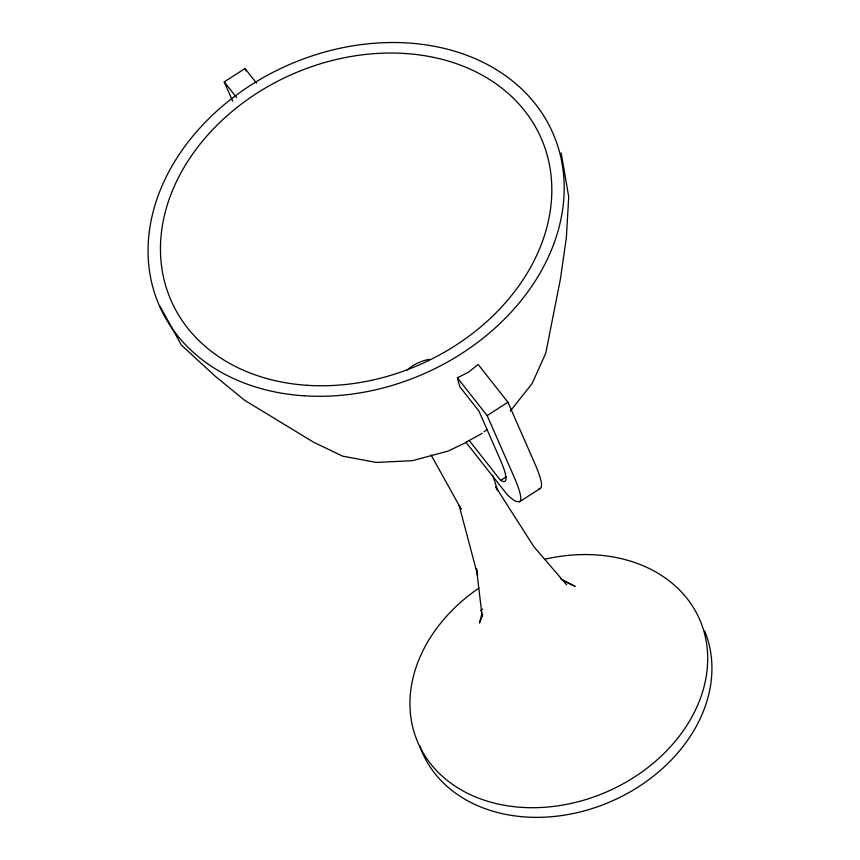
<?xml version="1.0" encoding="UTF-8"?>
<svg xmlns="http://www.w3.org/2000/svg" width="860" height="860" viewBox="0 0 860 860"><rect width="100%" height="100%" fill="white"/><g stroke="black" fill="none" stroke-linecap="round" stroke-linejoin="round"><path stroke-width="1.29" d="M482.611 614.62L482.245 617.125L476.494 568.675L477.612 575.179L459.143 505.433L461.186 509.152L431.086 454.983M482.03 613.234L479.375 623.059L481.406 618.523M510.27 411.112L532.114 383.56L545.713 353.342L560.354 279.414L566.364 237.5L568.729 196.811L561.161 152.951M480.589 610.74L482.503 609.095M482.288 433.3L465.937 442.266L507.239 494.693A118.228 14.609 57.2 0 0 516.247 501.509L519.623 501.735L540.381 488.373A118.228 14.609 57.2 0 0 534.479 462.755L507.905 402.222L478.138 364.436L468.571 372.133L457.38 377.798L459.842 386.806L478.88 410.983L499.617 458.197A106.672 13.179 57.2 0 1 503.121 481.525L500.638 480.417L469.184 440.492M484.202 431.752L487.072 429.452M232.748 101.265L224.245 81.894L245.003 68.531L256.581 83.227M519.623 501.735A118.228 14.609 57.2 0 0 513.732 476.117L487.158 415.584L507.905 402.222M500.638 480.417L506.099 476.902M466.733 442.115L448.243 451.048L412.295 460.702L376.25 462.433L342.581 456.133L313.588 442.223L244.649 400.298L214.85 375.885L181.395 345.118L160.164 306.483M538.962 488.695L540.381 488.373M564.364 581.231L575.136 586.391L560.473 578.705M566.633 584.821L533.877 546.713L495.704 486.921L497.746 490.641L492.737 475.462M224.245 81.894L236.65 97.642M457.38 377.798L487.158 415.584M245.003 68.531L246.067 70.95M544.563 559.29A153.725 120.636 -23.7 0 1 702.287 692.816A153.725 120.636 -23.7 0 1 470.259 794.618A153.725 120.636 -23.7 0 1 478.848 588.133M704.652 630.961A153.725 120.636 -23.7 0 1 605.967 803.595A153.725 120.636 -23.7 0 1 419.594 745.706M407.06 370.047A36.786 28.864 -23.7 0 1 429.075 359.362M304.064 395.804A214.85 168.603 -23.7 0 0 556.624 142.631A214.85 168.603 -23.7 0 0 207.701 119.766A214.85 168.603 -23.7 0 0 304.064 395.804M307.16 385.312A202.068 158.584 -23.7 0 0 544.702 147.2A202.068 158.584 -23.7 0 0 216.526 125.7A202.068 158.584 -23.7 0 0 307.16 385.312"/></g></svg>
